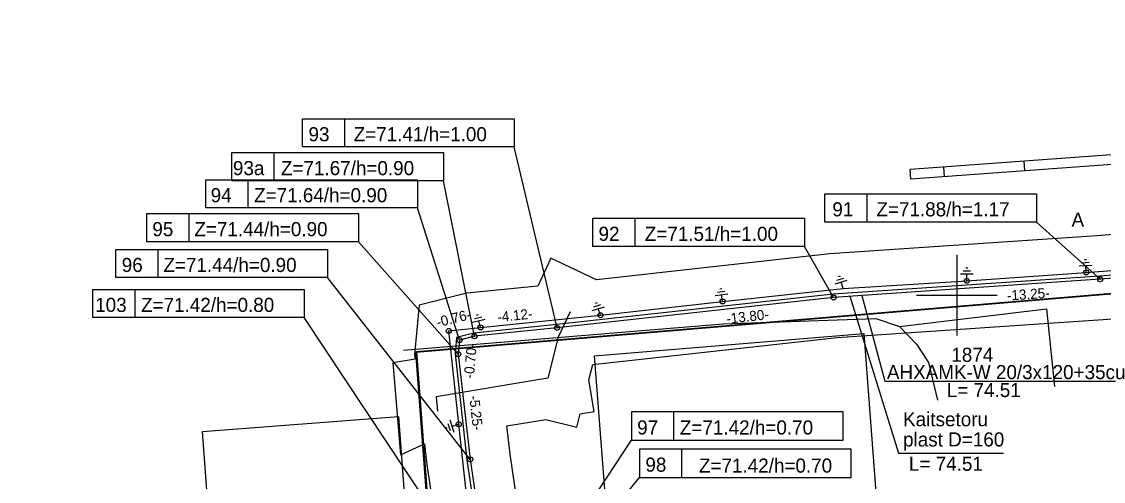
# Model space of a CAD drawing. Extents: x 631838 to 632339, y 6446430 to 6446944.
# Drawn here: x 631953.6 to 632007.3, y 6446690.8 to 6446713.6 of the extents above; entities that cross this region are included whole.
import ezdxf

# ---------------------------------------------------------------- set-up
doc = ezdxf.new("R2010")
doc.units = 0
for name, color, linetype in [('ABIJOONIS', 7, 'Continuous'), ('AED', 7, 'Continuous'), ('HOONE', 7, 'Continuous'), ('JOONSIDE', 7, 'Continuous'), ('KOORDPUNKT', 7, 'Continuous'), ('KPKAABEL', 7, 'Continuous'), ('MOOTPIIR', 7, 'Continuous'), ('MPKAABEL', 7, 'Continuous'), ('PIIR', 7, 'Continuous'), ('TEE', 7, 'Continuous'), ('VORK', 7, 'Continuous'), ('VORMISTUS', 7, 'Continuous')]:
    doc.layers.add(name, color=color, linetype=linetype)

msp = doc.modelspace()

# ---------------------------------------------------------------- linework, layer by layer
at = {"layer": 'ABIJOONIS'}
for points in [[(631980.164, 6446698.378), (631978.037, 6446707.347), (631967.537, 6446707.347), (631967.537, 6446708.747), (631978.037, 6446708.747), (631978.037, 6446707.347)], [(631969.637, 6446707.347), (631969.637, 6446708.747)], [(631976.069, 6446697.96), (631974.532, 6446705.667), (631964.032, 6446705.667), (631964.032, 6446707.067), (631974.532, 6446707.067), (631974.532, 6446705.667)], [(631966.132, 6446705.667), (631966.132, 6446707.067)], [(631975.33, 6446697.775), (631973.236, 6446704.323), (631962.736, 6446704.323), (631962.736, 6446705.723), (631973.236, 6446705.723), (631973.236, 6446704.323)], [(631964.836, 6446704.323), (631964.836, 6446705.723)], [(632003.955, 6446703.625), (631993.455, 6446703.625), (631993.455, 6446705.025), (632003.955, 6446705.025), (632003.955, 6446703.625)], [(631995.555, 6446703.625), (631995.555, 6446705.025)], [(631975.265, 6446697.075), (631970.307, 6446702.642), (631959.807, 6446702.642), (631959.807, 6446704.042), (631970.307, 6446704.042), (631970.307, 6446702.642)], [(631961.907, 6446702.642), (631961.907, 6446704.042)], [(631992.444, 6446702.409), (631981.944, 6446702.409), (631981.944, 6446703.809), (631992.444, 6446703.809), (631992.444, 6446702.409)], [(631984.044, 6446702.409), (631984.044, 6446703.809)], [(632007.107, 6446700.788), (632003.955, 6446703.625)], [(631993.886, 6446699.888), (631992.444, 6446702.409)], [(631975.854, 6446691.859), (631968.771, 6446700.866), (631958.271, 6446700.866), (631958.271, 6446702.266), (631968.771, 6446702.266), (631968.771, 6446700.866)], [(631960.371, 6446700.866), (631960.371, 6446702.266)], [(631976.86, 6446684.969), (631967.627, 6446698.886), (631957.127, 6446698.886), (631957.127, 6446700.286), (631967.627, 6446700.286), (631967.627, 6446698.886)], [(631959.227, 6446698.886), (631959.227, 6446700.286)], [(631983.862, 6446692.811), (631994.362, 6446692.811), (631994.362, 6446694.211), (631983.862, 6446694.211), (631983.862, 6446692.811)], [(631985.962, 6446692.811), (631985.962, 6446694.211)], [(631976.521, 6446681.65), (631983.862, 6446692.811)], [(631984.252, 6446690.968), (631994.752, 6446690.968), (631994.752, 6446692.368), (631984.252, 6446692.368), (631984.252, 6446690.968)], [(631986.352, 6446690.968), (631986.352, 6446692.368)], [(631975.922, 6446680.713), (631984.252, 6446690.968)]]:
    msp.add_lwpolyline(points, dxfattribs=at)
at = {"layer": 'AED'}
for p, q in [((632003.321, 6446706.657), (632003.358, 6446706.158)), ((631999.332, 6446706.362), (631999.369, 6446705.864))]:
    msp.add_line(p, q, dxfattribs=at)
msp.add_lwpolyline([(632024.718, 6446707.709), (631997.717, 6446705.742), (631997.68, 6446706.241), (632024.674, 6446708.207)], dxfattribs=at)
at = {"layer": 'HOONE'}
for points in [[(631984.375, 6446666.654), (631982.017, 6446696.988), (631995.382, 6446698.102), (631997.678, 6446667.724)], [(631963.173, 6446685.21), (631962.573, 6446693.236), (631972.299, 6446693.98), (631972.899, 6446685.954)]]:
    msp.add_lwpolyline(points, close=True, dxfattribs=at)
at = {"layer": 'KOORDPUNKT'}
for centre, radius in [((632006.416, 6446701.126), 0.125), ((632000.498, 6446700.711), 0.125), ((632000.498, 6446700.711), 0.0125), ((632000.498, 6446700.711), 0.011), ((632000.498, 6446700.711), 0.00955), ((632000.498, 6446700.711), 0.00807), ((632000.498, 6446700.711), 0.00659), ((632000.498, 6446700.711), 0.00511), ((632000.498, 6446700.711), 0.00363), ((632000.498, 6446700.711), 0.00215), ((632006.416, 6446701.126), 0.0125), ((632006.416, 6446701.126), 0.011), ((632006.416, 6446701.126), 0.00955), ((632006.416, 6446701.126), 0.00807), ((632006.416, 6446701.126), 0.00659), ((632006.416, 6446701.126), 0.00511), ((632006.416, 6446701.126), 0.00363), ((632006.416, 6446701.126), 0.00215), ((632007.107, 6446700.788), 0.125), ((632007.107, 6446700.788), 0.0125), ((632007.107, 6446700.788), 0.011), ((632007.107, 6446700.788), 0.00955), ((632007.107, 6446700.788), 0.00807), ((632007.107, 6446700.788), 0.00659), ((632007.107, 6446700.788), 0.00511), ((632007.107, 6446700.788), 0.00363), ((632007.107, 6446700.788), 0.00215), ((631988.379, 6446699.692), 0.125), ((631988.379, 6446699.692), 0.0125), ((631988.379, 6446699.692), 0.011), ((631988.379, 6446699.692), 0.00955), ((631988.379, 6446699.692), 0.00807), ((631988.379, 6446699.692), 0.00659), ((631988.379, 6446699.692), 0.00511), ((631988.379, 6446699.692), 0.00363), ((631988.379, 6446699.692), 0.00215), ((631993.886, 6446699.888), 0.125), ((631993.886, 6446699.888), 0.0125), ((631993.886, 6446699.888), 0.011), ((631993.886, 6446699.888), 0.00955), ((631993.886, 6446699.888), 0.00807), ((631993.886, 6446699.888), 0.00659), ((631993.886, 6446699.888), 0.00511), ((631993.886, 6446699.888), 0.00363), ((631993.886, 6446699.888), 0.00215), ((631982.315, 6446699.006), 0.125), ((631976.361, 6446698.403), 0.125), ((631982.315, 6446699.006), 0.0125), ((631982.315, 6446699.006), 0.011), ((631982.315, 6446699.006), 0.00955), ((631982.315, 6446699.006), 0.00807), ((631982.315, 6446699.006), 0.00659), ((631982.315, 6446699.006), 0.00511), ((631982.315, 6446699.006), 0.00363), ((631982.315, 6446699.006), 0.00215), ((631974.794, 6446698.225), 0.125), ((631974.794, 6446698.225), 0.0125), ((631974.794, 6446698.225), 0.011), ((631974.794, 6446698.225), 0.00955), ((631974.794, 6446698.225), 0.00807), ((631974.794, 6446698.225), 0.00659), ((631974.794, 6446698.225), 0.00511), ((631974.794, 6446698.225), 0.00363), ((631974.794, 6446698.225), 0.00215), ((631976.069, 6446697.96), 0.125), ((631976.361, 6446698.403), 0.0125), ((631976.361, 6446698.403), 0.011), ((631976.361, 6446698.403), 0.00955), ((631976.361, 6446698.403), 0.00807), ((631976.361, 6446698.403), 0.00659), ((631976.361, 6446698.403), 0.00511), ((631976.361, 6446698.403), 0.00363), ((631976.361, 6446698.403), 0.00215), ((631980.164, 6446698.378), 0.125), ((631980.164, 6446698.378), 0.0125), ((631980.164, 6446698.378), 0.011), ((631980.164, 6446698.378), 0.00955), ((631980.164, 6446698.378), 0.00807), ((631980.164, 6446698.378), 0.00659), ((631980.164, 6446698.378), 0.00511), ((631980.164, 6446698.378), 0.00363), ((631980.164, 6446698.378), 0.00215), ((631975.33, 6446697.775), 0.125), ((631975.33, 6446697.775), 0.0125), ((631975.33, 6446697.775), 0.011), ((631975.33, 6446697.775), 0.00955), ((631975.33, 6446697.775), 0.00807), ((631975.33, 6446697.775), 0.00659), ((631975.33, 6446697.775), 0.00511), ((631975.33, 6446697.775), 0.00363), ((631975.33, 6446697.775), 0.00215), ((631976.069, 6446697.96), 0.0125), ((631976.069, 6446697.96), 0.011), ((631976.069, 6446697.96), 0.00955), ((631976.069, 6446697.96), 0.00807), ((631976.069, 6446697.96), 0.00659), ((631976.069, 6446697.96), 0.00511), ((631976.069, 6446697.96), 0.00363), ((631976.069, 6446697.96), 0.00215), ((631975.265, 6446697.075), 0.125), ((631975.265, 6446697.075), 0.0125), ((631975.265, 6446697.075), 0.011), ((631975.265, 6446697.075), 0.00955), ((631975.265, 6446697.075), 0.00807), ((631975.265, 6446697.075), 0.00659), ((631975.265, 6446697.075), 0.00511), ((631975.265, 6446697.075), 0.00363), ((631975.265, 6446697.075), 0.00215), ((631975.291, 6446693.598), 0.125), ((631975.291, 6446693.598), 0.0125), ((631975.291, 6446693.598), 0.011), ((631975.291, 6446693.598), 0.00955), ((631975.291, 6446693.598), 0.00807), ((631975.291, 6446693.598), 0.00659), ((631975.291, 6446693.598), 0.00511), ((631975.291, 6446693.598), 0.00363), ((631975.291, 6446693.598), 0.00215), ((631975.854, 6446691.859), 0.125), ((631975.854, 6446691.859), 0.0125), ((631975.854, 6446691.859), 0.011), ((631975.854, 6446691.859), 0.00955), ((631975.854, 6446691.859), 0.00807), ((631975.854, 6446691.859), 0.00659), ((631975.854, 6446691.859), 0.00511), ((631975.854, 6446691.859), 0.00363), ((631975.854, 6446691.859), 0.00215)]:
    msp.add_circle(centre, radius, dxfattribs=at)
at = {"layer": 'KPKAABEL'}
for points in [[(632025.246, 6446706.889), (632025.93, 6446702.454), (632025.574, 6446702.267), (632018.839, 6446701.708), (632007.107, 6446700.788), (631993.886, 6446699.888), (631980.164, 6446698.378), (631976.069, 6446697.96), (631975.33, 6446697.775), (631975.265, 6446697.075), (631975.854, 6446691.859), (631976.86, 6446684.969), (631976.521, 6446681.65), (631975.922, 6446680.713), (631974.394, 6446679.772)], [(631995.294, 6446699.984), (631996.426, 6446695.732), (632007.87, 6446695.732)]]:
    msp.add_lwpolyline(points, dxfattribs=at)
at = {"layer": 'MOOTPIIR'}
for points in [[(632018.665, 6446703.861), (632006.949, 6446702.942), (631993.694, 6446702.04), (631982.119, 6446700.766), (631979.853, 6446701.83), (631979.205, 6446700.451), (631975.695, 6446700.093), (631973.321, 6446699.499), (631973.094, 6446697.053), (631973.12, 6446696.819), (631972.025, 6446696.637), (631972.237, 6446694.081), (631972.402, 6446692.088), (631973.593, 6446692.627), (631973.712, 6446691.58), (631974.652, 6446685.303)], [(632018.665, 6446703.861), (632006.949, 6446702.942), (631993.694, 6446702.04), (631982.119, 6446700.766), (631979.853, 6446701.83), (631979.205, 6446700.451), (631975.695, 6446700.093), (631973.321, 6446699.499), (631973.094, 6446697.053), (631973.12, 6446696.819), (631972.025, 6446696.637), (631972.237, 6446694.081), (631972.402, 6446692.088), (631973.593, 6446692.627), (631973.712, 6446691.58), (631974.652, 6446685.303)], [(631978.875, 6446685.012), (631977.838, 6446692.116), (631977.679, 6446693.52), (631979.614, 6446693.84), (631981.143, 6446693.448), (631981.316, 6446694.123), (631982.002, 6446694.236), (631981.744, 6446695.794), (631981.941, 6446696.561), (631994.063, 6446697.895), (632007.253, 6446698.793), (632019, 6446699.714)], [(631978.875, 6446685.012), (631977.838, 6446692.116), (631977.679, 6446693.52), (631979.614, 6446693.84), (631981.143, 6446693.448), (631981.316, 6446694.123), (631982.002, 6446694.236), (631981.744, 6446695.794), (631981.941, 6446696.561), (631994.063, 6446697.895), (632007.253, 6446698.793), (632019, 6446699.714)]]:
    msp.add_lwpolyline(points, dxfattribs=at)
at = {"layer": 'MPKAABEL'}
for points in [[(632025.085, 6446706.88), (632025.754, 6446702.543), (632025.528, 6446702.424), (632018.826, 6446701.867), (632007.095, 6446700.948), (631993.872, 6446700.047), (631980.147, 6446698.537), (631976.041, 6446698.118), (631975.181, 6446697.903), (631975.104, 6446697.073), (631975.695, 6446691.84), (631976.722, 6446684.987), (631975.314, 6446682.087), (631973.643, 6446680.195)], [(632025.246, 6446706.889), (632025.93, 6446702.454), (632025.574, 6446702.267), (632018.839, 6446701.708), (632007.107, 6446700.788), (631993.886, 6446699.888), (631980.164, 6446698.378), (631976.069, 6446697.96), (631975.33, 6446697.775), (631975.265, 6446697.075), (631975.854, 6446691.859), (631976.86, 6446684.969), (631976.521, 6446681.65), (631975.922, 6446680.713), (631974.394, 6446679.772)], [(631977.788, 6446661.241), (631977.352, 6446663.669), (631976.282, 6446669.613), (631976.087, 6446675.601), (631976.032, 6446681.528), (631975.949, 6446687.537), (631975.291, 6446693.598), (631974.794, 6446698.225), (631976.361, 6446698.403), (631982.315, 6446699.006), (631988.379, 6446699.692), (631994.361, 6446700.323), (632000.498, 6446700.711), (632006.416, 6446701.126), (632012.495, 6446701.608), (632018.475, 6446702.104), (632024.732, 6446702.594), (632026.21, 6446703.081)], [(632006.328, 6446701.761), (632006.428, 6446701.767)], [(632000.314, 6446701.2), (632000.681, 6446701.2)], [(632000.448, 6446701.35), (632000.548, 6446701.35)], [(632006.078, 6446701.446), (632006.713, 6446701.484)], [(632006.203, 6446701.604), (632006.57, 6446701.626)], [(632006.416, 6446701.126), (632006.396, 6446701.465)], [(631993.958, 6446700.555), (631994.566, 6446700.74)], [(631994.042, 6446700.738), (631994.394, 6446700.845)], [(631994.127, 6446700.92), (631994.223, 6446700.949)], [(632000.18, 6446701.05), (632000.815, 6446701.05)], [(632000.498, 6446700.711), (632000.498, 6446701.05)], [(631988.13, 6446700.152), (631988.494, 6446700.202)], [(631988.242, 6446700.319), (631988.341, 6446700.332)], [(631994.361, 6446700.323), (631994.262, 6446700.648)], [(631982.074, 6446699.6), (631982.169, 6446699.631)], [(631988.018, 6446699.985), (631988.647, 6446700.072)], [(631988.379, 6446699.692), (631988.333, 6446700.028)], [(631994.7, 6446699.943), (631997.109, 6446692.162), (632002.312, 6446692.162)], [(631980.813, 6446699.17), (631980.223, 6446697.914), (631979.702, 6446695.882)], [(631981.909, 6446699.233), (631982.516, 6446699.426)], [(631981.992, 6446699.417), (631982.342, 6446699.528)], [(631982.315, 6446699.006), (631982.213, 6446699.33)], [(631975.976, 6446698.664), (631976.597, 6446698.803)], [(631976.074, 6446698.839), (631976.433, 6446698.92)], [(631976.172, 6446699.015), (631976.269, 6446699.037)], [(631976.361, 6446698.403), (631976.286, 6446698.734)], [(631979.702, 6446695.882), (631974.17, 6446694.965), (631974.23, 6446694.247)], [(631975.067, 6446693.19), (631974.87, 6446693.795)], [(631974.699, 6446693.352), (631974.668, 6446693.447)], [(631974.883, 6446693.271), (631974.769, 6446693.621)], [(631975.291, 6446693.598), (631974.969, 6446693.493)]]:
    msp.add_lwpolyline(points, dxfattribs=at)
at = {"layer": 'PIIR'}
for points in [[(631868.77, 6446672.4), (631959.68, 6446679.97), (631959.98, 6446675.98), (631974.67, 6446677.08), (631973.16, 6446697.18), (632027.17, 6446701.7), (632179.35, 6446714.42), (632178.2, 6446831.81), (632178.16, 6446835.13), (632161.11, 6446845.26), (632144.49, 6446854.46), (632146.53, 6446856.73), (632177.37, 6446891.07), (632112.46, 6446943.53), (632093.9, 6446884.82), (632030.81, 6446860.37), (632004.91, 6446861.17), (632004.45, 6446876.31), (631895.36, 6446833.33), (631838.25, 6446722.82)], [(631976.66, 6446651.05), (631910.65, 6446603.25), (632004.78, 6446429.58), (632085.54, 6446431.16), (632098.66, 6446493.71), (632181.52, 6446474.04), (632179.72, 6446683), (632030.06, 6446669.43), (632027.2, 6446701.72), (631973.2, 6446697.19)]]:
    msp.add_lwpolyline(points, close=True, dxfattribs=at)
at = {"layer": 'TEE'}
for points in [[(631972.54, 6446697.277), (631988.393, 6446698.575), (631995.988, 6446698.835), (631997.156, 6446698.453), (632004.456, 6446699.32), (632004.842, 6446695.473)], [(631997.156, 6446698.453), (631998.002, 6446697.57), (631998.603, 6446696.668), (631999.038, 6446694.79)]]:
    msp.add_lwpolyline(points, dxfattribs=at)
at = {"layer": 'VORK'}
for p, q in [((632000, 6446702), (632000, 6446698)), ((631998, 6446700), (632002, 6446700))]:
    msp.add_line(p, q, dxfattribs=at)

# ---------------------------------------------------------------- texts
at = {"layer": 'ABIJOONIS'}
for s, p in [('93', (631967.834, 6446707.627)), ('Z=71.41/h=1.00', (631970.074, 6446707.627)), ('93a', (631964.084, 6446705.947)), ('Z=71.67/h=0.90', (631966.465, 6446705.947)), ('94', (631962.981, 6446704.603)), ('Z=71.64/h=0.90', (631965.133, 6446704.603)), ('91', (631993.823, 6446703.905)), ('Z=71.88/h=1.17', (631996.01, 6446703.905)), ('95', (631960.087, 6446702.922)), ('Z=71.44/h=0.90', (631962.17, 6446702.922)), ('92', (631982.224, 6446702.689)), ('Z=71.51/h=1.00', (631984.517, 6446702.689)), ('96', (631958.568, 6446701.146)), ('Z=71.44/h=0.90', (631960.633, 6446701.146)), ('103', (631957.25, 6446699.166)), ('Z=71.42/h=0.80', (631959.525, 6446699.166)), ('97', (631984.142, 6446693.091)), ('Z=71.42/h=0.70', (631986.26, 6446693.091)), ('98', (631984.549, 6446691.248)), ('Z=71.42/h=0.70', (631987.205, 6446691.2))]:
    msp.add_text(s, height=0.7, dxfattribs=at).set_placement(p)
at = {"layer": 'JOONSIDE'}
for s, rotation, p in [('-13.25-', 3.8943, (632002.504, 6446699.726)), ('-0.76-', 14.0545, (631974.249, 6446698.4)), ('-4.12-', 5.8283, (631977.228, 6446698.66)), ('-13.80-', 6.2797, (631988.588, 6446698.578)), ('-0.70-', 84.6949, (631976.031, 6446695.853)), ('-5.25-', 276.4426, (631975.802, 6446695))]:
    msp.add_text(s, height=0.5, rotation=rotation, dxfattribs=at).set_placement(p)
at = {"layer": 'KPKAABEL'}
for s, p in [('1874', (631999.729, 6446696.694)), ('AHXAMK-W 20/3x120+35cu', (631996.532, 6446695.835)), ('L= 74.51', (631999.503, 6446694.945))]:
    msp.add_text(s, height=0.7, dxfattribs=at).set_placement(p)
at = {"layer": 'MPKAABEL'}
for s, p in [('Kaitsetoru', (631997.333, 6446693.498)), ('plast D=160', (631997.333, 6446692.498)), ('L= 74.51', (631997.624, 6446691.293))]:
    msp.add_text(s, height=0.7, dxfattribs=at).set_placement(p)
at = {"layer": 'VORMISTUS'}
msp.add_text('A', height=0.7, dxfattribs=at).set_placement((632005.694, 6446703.396))

doc.saveas('drawing.dxf')
